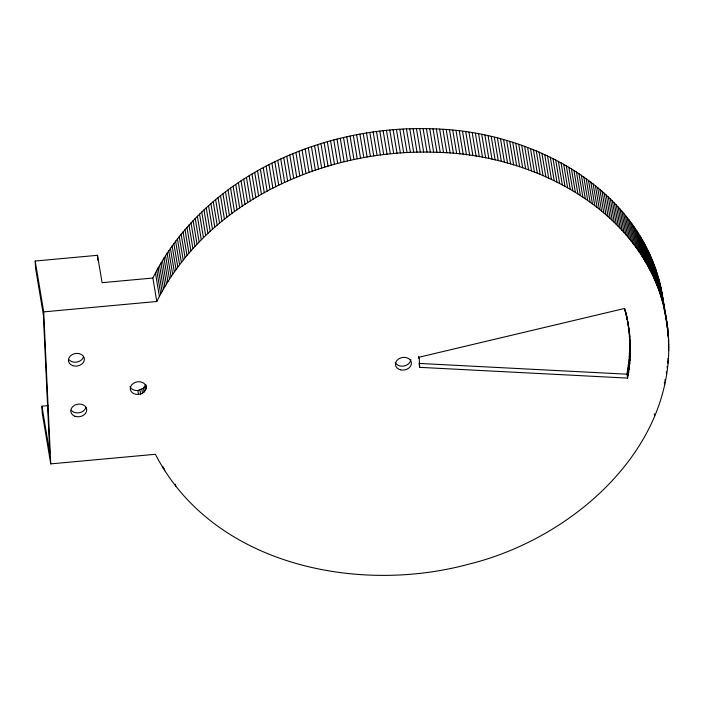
<?xml version="1.0" encoding="UTF-8"?>
<svg xmlns="http://www.w3.org/2000/svg" width="704" height="704" viewBox="0 0 704 704"><rect width="100%" height="100%" fill="white"/><g stroke="black" fill="none" stroke-linecap="round" stroke-linejoin="round"><path stroke-width="1.06" d="M419.153 364.399L419.646 367.338L627.607 378.101L626.947 374.185L629.112 359.515L629.781 344.846L629.235 333.168L627.739 321.614M627.607 378.101C632.201 355.098 631.206 330.968 624.386 308.502L419.17 357.201L419.646 367.338M48.479 405.583L41.923 406.19L42.24 413.028L50.75 463.883L155.399 454.282C212.256 564.934 357.262 594.642 469.163 564.062C576.435 537.742 685.054 440.713 666.741 321.006M146.23 387.35C145.922 383.381 141.53 381.348 137.949 381.753A8.034 6.327 -9.5 0 0 130.258 388.819A8.034 6.327 -9.5 0 0 138.538 394.416C143.431 394.222 147.866 389.338 145.737 384.419M129.95 386.522A8.034 6.327 -9.5 0 0 137.878 390.509L143.44 388.133L145.376 385.106L146.027 389.013M152.865 278.027L102.089 282.691L97.504 255.306L35.2 261.026L43.71 311.881L156.79 301.497L152.865 278.027C203.676 176.343 323.11 124.573 433.03 128.841C532.312 130.944 643.87 189.482 662.376 294.941M156.79 301.497C207.61 199.822 327.034 148.042 436.955 152.31C536.246 154.414 647.794 212.951 666.31 318.41M418.986 363.422L626.947 374.185M627.572 320.654L625.302 310.218L625.953 314.125M661.901 292.345L667.137 323.62M660.827 287.179L667.797 328.856M660.22 284.61L668.07 331.478M659.578 282.04L663.511 305.518M667.04 326.647L667.401 328.777M667.762 330.915L668.29 334.11M658.9 279.488L662.825 302.966M667.762 332.482L668.474 336.75M658.17 276.945L662.103 300.423M667.726 334.057L668.624 339.39M657.404 274.419L661.338 297.889M668.369 339.9L668.721 342.03M656.603 271.894L660.528 295.363M668.422 342.549L668.782 344.678M655.758 269.377L659.683 292.855M668.439 345.198L668.8 347.327M654.87 266.878L658.794 290.347M668.422 347.846L668.774 349.985M653.946 264.387L657.87 287.866M652.978 261.914L656.902 285.384M651.966 259.45L655.899 282.92M650.918 256.995L654.852 280.465M667.902 358.477L668.263 360.615M649.836 254.558L653.761 278.027M667.665 361.143L668.026 363.273M648.71 252.129L652.634 275.607M647.539 249.718L651.473 273.196M667.075 366.458L667.436 368.588M646.334 247.324L650.267 270.794M645.093 244.939L649.018 268.409M666.318 371.774L666.67 373.912M643.808 242.572L647.742 266.042M642.488 240.222L646.413 263.692M641.133 237.89L645.058 261.36M664.866 379.738L665.227 381.867M639.734 235.567L643.658 259.037M664.303 382.386L664.655 384.516M638.299 233.262L642.224 256.731M636.821 230.974L640.746 254.452M635.307 228.712L639.241 252.182M633.758 226.459L637.692 249.929M632.174 224.224L636.108 247.694M630.555 222.006L634.48 245.476M628.901 219.806L632.826 243.285M627.202 217.633L631.127 241.102M625.469 215.477L629.402 238.946M623.709 213.338L627.634 236.808M621.905 211.218L625.83 234.687M620.066 209.123L623.999 232.593M654.315 413.794L654.676 415.923M618.2 207.038L622.125 230.516M616.29 204.987L620.215 228.457M614.346 202.954L618.279 226.424M612.374 200.939L616.299 224.409M610.368 198.942L614.293 222.42M608.326 196.979L612.251 220.449M627.22 318.745L629.262 331.285M626.639 315.894L627.299 319.801M628.954 330.273L629.605 334.18M606.25 195.026L610.183 218.504M625.997 313.051L626.657 316.958M629.235 333.168L629.895 337.084M624.712 308.378L625.196 311.309M629.622 338.994L630.282 342.91M629.781 344.846L630.432 348.753M604.146 193.107L608.071 216.577M629.763 347.767L630.414 351.683M629.693 350.706L630.344 354.614M629.552 353.637L630.212 357.553M602.008 191.206L605.933 214.676M629.358 356.576L630.018 360.483M629.112 359.515L629.763 363.422M599.834 189.332L603.759 212.802M628.795 362.454L629.446 366.362M628.426 365.385L629.077 369.301M597.634 187.475L601.559 210.945M627.994 368.324L628.646 372.231M627.502 371.254L628.153 375.17M595.399 185.645L599.324 209.114M593.129 183.841L597.062 207.31M590.841 182.063L594.766 205.533M588.509 180.312L592.442 203.782M586.159 178.578L590.084 202.048M583.774 176.88L587.699 200.35M581.354 175.199L585.288 198.669M578.917 173.545L582.842 197.014M576.444 171.917L580.369 195.395M573.945 170.324L577.87 193.794M571.419 168.749L575.344 192.218M568.867 167.2L572.792 190.678M566.28 165.686L570.214 189.156M563.675 164.199L567.6 187.669M561.044 162.73L564.969 186.208M558.386 161.295L562.311 184.774M555.702 159.896L559.627 183.366M552.992 158.514L556.917 181.984M550.264 157.168L554.189 180.638M547.501 155.848L551.434 179.318M544.729 154.554L548.654 178.024M541.922 153.296L545.846 176.766M539.097 152.064L543.022 175.534M536.254 150.858L540.179 174.328M533.386 149.688L537.31 173.158M530.49 148.544L534.424 172.014M527.578 147.435L531.511 170.905M524.647 146.353L528.581 169.822M521.699 145.297L525.624 168.766M518.734 144.276L522.658 167.746M515.742 143.29L519.666 166.76M512.732 142.331L516.666 165.801M509.714 141.407L513.638 164.877M506.669 140.51L510.594 163.979M503.606 139.647L507.54 163.117M500.535 138.811L504.46 162.281M497.446 138.01L501.371 161.48M494.331 137.245L498.265 160.714M491.216 136.506L495.141 159.975M488.074 135.802L492.008 159.271M484.924 135.133L488.858 158.602M481.765 134.49L485.69 157.96M478.588 133.883L482.513 157.353M475.394 133.311L479.327 156.781M472.199 132.766L476.124 156.235M468.978 132.255L472.912 155.725M465.758 131.78L469.682 155.25M462.528 131.34L466.453 154.81M459.281 130.926L463.206 154.396M456.025 130.548L459.958 154.018M452.76 130.205L456.694 153.674M449.495 129.897L453.42 153.366M446.213 129.615L450.138 153.085M442.93 129.378L446.855 152.847M439.639 129.166L443.564 152.636M436.339 128.982L440.264 152.451M433.03 128.841L436.955 152.31M429.722 128.726L433.646 152.196M426.404 128.647L430.329 152.126M423.086 128.603L427.011 152.082M419.76 128.594L423.685 152.064M416.434 128.621L420.358 152.09M413.107 128.674L417.032 152.143M409.772 128.762L413.706 152.231M406.446 128.885L410.37 152.354M403.11 129.043L407.035 152.513M399.775 129.228L403.7 152.706M396.44 129.457L400.365 152.926M393.105 129.712L397.03 153.182M389.77 130.002L393.694 153.472M386.443 130.319L390.368 153.798M383.108 130.68L387.042 154.15M379.782 131.067L383.706 154.537M376.455 131.49L380.389 154.959M373.138 131.947L377.062 155.417M369.82 132.431L373.754 155.901M366.511 132.95L370.436 156.42M363.202 133.505L367.136 156.974M359.902 134.094L363.836 157.564M356.611 134.71L360.536 158.18M353.32 135.362L357.254 158.831M350.046 136.048L353.971 159.518M346.773 136.761L350.698 160.23M343.508 137.509L347.433 160.978M340.252 138.283L344.177 161.762M337.005 139.102L340.93 162.571M333.766 139.938L337.7 163.416M330.546 140.818L334.47 164.287M327.334 141.724L331.258 165.194M324.13 142.657L328.055 166.135M320.936 143.634L324.861 167.103M317.759 144.628L321.684 168.098M314.591 145.658L318.516 169.136M311.441 146.722L315.366 170.192M308.299 147.814L312.224 171.283M305.175 148.94L309.1 172.41M302.069 150.093L305.994 173.562M298.971 151.272L302.896 174.742M295.891 152.486L299.825 175.956M292.829 153.727L296.762 177.197M289.784 155.003L293.718 178.473M286.757 156.306L290.69 179.775M283.747 157.634L287.681 181.104M280.755 158.99L284.689 182.459M277.781 160.38L281.714 183.85M274.833 161.797L278.758 185.266M271.894 163.24L275.827 186.71M268.981 164.71L272.914 188.179M266.094 166.214L270.019 189.684M263.217 167.737L267.15 191.206M260.366 169.294L264.299 192.764M257.541 170.878L261.466 194.348M254.734 172.48L258.658 195.95M251.953 174.117L255.878 197.586M249.19 175.78L253.114 199.25M246.453 177.47L250.378 200.939M243.742 179.177L247.667 202.646M241.058 180.919L244.983 204.389M238.392 182.679L242.317 206.149M235.752 184.466L239.686 207.935M233.147 186.278L237.072 209.748M230.56 188.118L234.485 211.587M227.999 189.983L231.933 213.453M225.474 191.866L229.398 215.336M222.966 193.776L226.89 217.246M220.493 195.703L224.418 219.173M218.046 197.657L221.971 221.126M215.626 199.637L219.551 223.106M213.233 201.634L217.166 225.104M210.874 203.658L214.799 227.128M208.542 205.7L212.467 229.17M206.246 207.759L210.17 231.229M203.975 209.845L207.9 233.314M201.731 211.948L205.665 235.426M199.522 214.078L203.456 237.547M197.349 216.225L201.274 239.694M195.202 218.39L199.135 241.859M193.09 220.572L197.023 244.042M191.013 222.772L194.938 246.25M188.971 224.998L192.896 248.468M186.956 227.234L190.881 250.712M184.976 229.495L188.901 252.965M183.031 231.774L186.956 255.244M181.122 234.062L185.046 257.532M179.238 236.368L183.172 259.846M177.399 238.7L181.324 262.17M175.586 241.041L179.52 264.51M173.818 243.399L177.742 266.869M172.084 245.766L176.009 269.236M170.386 248.16L174.31 271.63M168.714 250.562L172.647 274.032M167.086 252.974L171.019 276.443M165.502 255.402L169.426 278.872M163.944 257.849L167.869 281.318M162.43 260.304L166.355 283.774M160.952 262.777L164.877 286.246M159.509 265.258L163.434 288.728M158.101 267.749L162.034 291.218M156.737 270.257L160.662 293.726M155.408 272.765L159.333 296.243M175.375 484.238L175.736 486.367M164.287 468.6L164.639 470.738M162.844 466.303L163.205 468.433M144.646 386.707L145.306 390.614M143.44 388.133L144.1 392.04M141.83 389.286L142.49 393.202M139.938 390.095L140.589 394.011M137.878 390.509L138.538 394.416M41.923 406.19L49.773 453.13L43.375 314.811L35.517 267.872L35.2 261.026M662.816 297.537L663.872 305.386M664.215 308.889L664.365 310.64M418.66 356.33L418.757 358.354M97.504 255.306L97.733 260.198M43.71 311.881L50.75 463.883M410.766 359.41A8.034 6.327 -9.5 0 1 404.166 365.992A8.034 6.327 -9.5 0 1 395.305 362.551M85.888 407.449A8.034 6.327 -9.5 0 1 79.429 412.702A8.034 6.327 -9.5 0 1 71.324 410.318M83.547 356.778A8.034 6.327 -9.5 0 1 77.088 362.032A8.034 6.327 -9.5 0 1 68.983 359.656M400.33 369.785A8.034 6.327 -9.5 0 0 411.365 362.446A8.034 6.327 -9.5 0 0 398.605 358.97A8.034 6.327 -9.5 0 0 400.33 369.785M75.011 416.275A8.034 6.327 -9.5 0 0 86.742 409.693A8.034 6.327 -9.5 0 0 74.51 405.31A8.034 6.327 -9.5 0 0 75.011 416.275M72.67 365.614A8.034 6.327 -9.5 0 0 84.392 359.031A8.034 6.327 -9.5 0 0 72.16 354.64A8.034 6.327 -9.5 0 0 72.67 365.614"/></g></svg>
